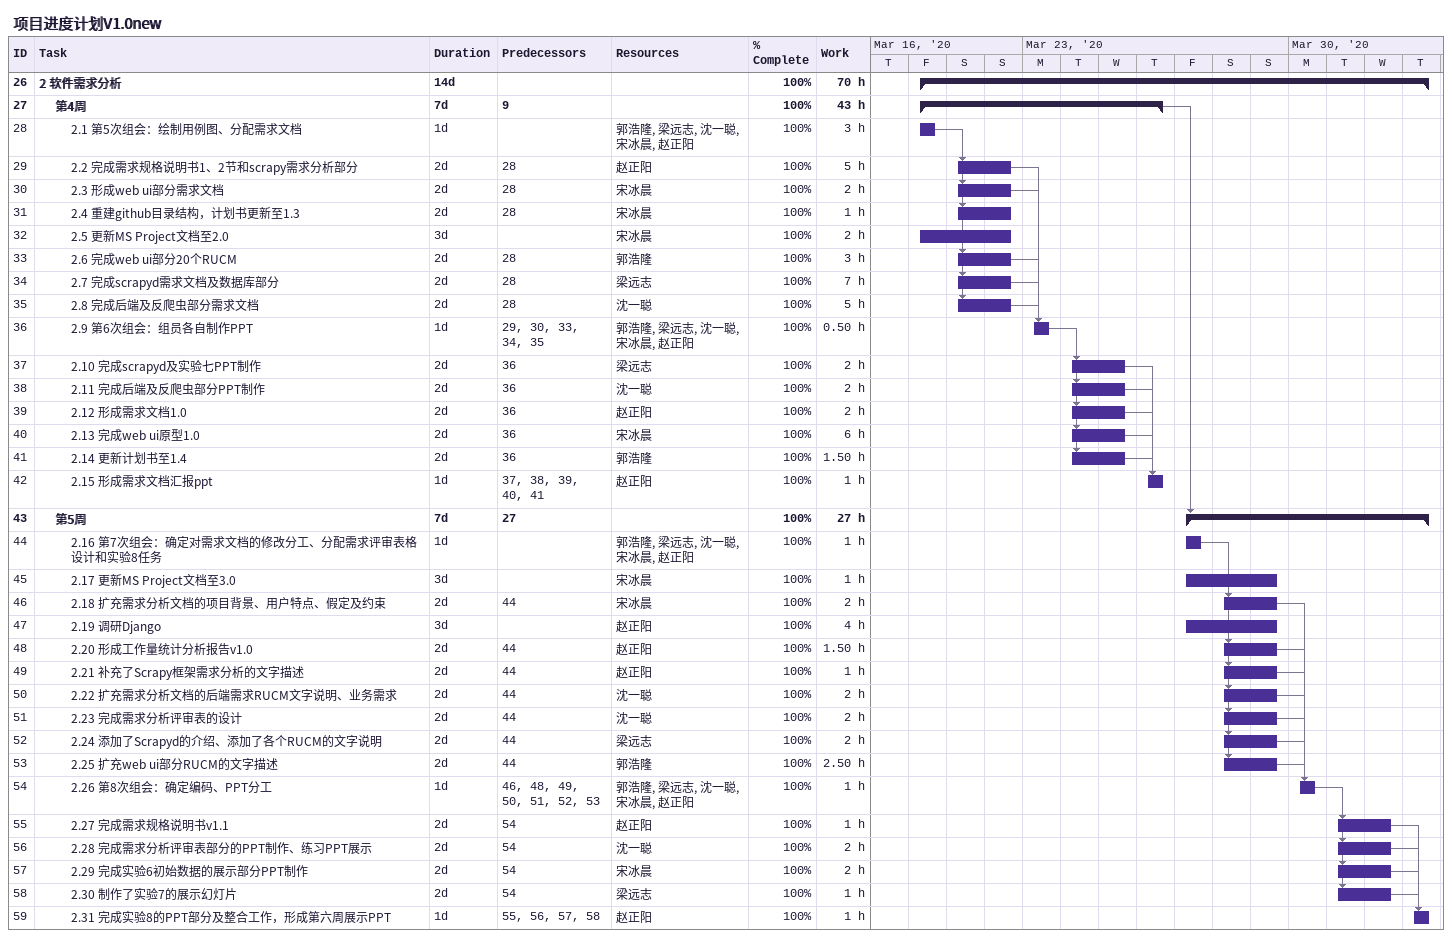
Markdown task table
项目进度计划V1.0new

| ID | Level | Task | Duration | Start | Finish | Predecessors | Resources | % complete | Work (h) |
|---|---|---|---|---|---|---|---|---|---|
| 26 | 1 | **2 软件需求分析** | 14d | 2020-03-20 | 2020-04-02 |  |  | 100 | 70 |
| 27 | 2 | **第4周** | 7d | 2020-03-20 | 2020-03-26 | 9 |  | 100 | 43 |
| 28 | 3 | 2.1 第5次组会：绘制用例图、分配需求文档 | 1d | 2020-03-20 | 2020-03-20 |  | 郭浩隆, 梁远志, 沈一聪, 宋冰晨, 赵正阳 | 100 | 3 |
| 29 | 3 | 2.2 完成需求规格说明书1、2节和scrapy需求分析部分 | 2d | 2020-03-21 | 2020-03-22 | 28 | 赵正阳 | 100 | 5 |
| 30 | 3 | 2.3 形成web ui部分需求文档 | 2d | 2020-03-21 | 2020-03-22 | 28 | 宋冰晨 | 100 | 2 |
| 31 | 3 | 2.4 重建github目录结构，计划书更新至1.3 | 2d | 2020-03-21 | 2020-03-22 | 28 | 宋冰晨 | 100 | 1 |
| 32 | 3 | 2.5 更新MS Project文档至2.0 | 3d | 2020-03-20 | 2020-03-22 |  | 宋冰晨 | 100 | 2 |
| 33 | 3 | 2.6 完成web ui部分20个RUCM | 2d | 2020-03-21 | 2020-03-22 | 28 | 郭浩隆 | 100 | 3 |
| 34 | 3 | 2.7 完成scrapyd需求文档及数据库部分 | 2d | 2020-03-21 | 2020-03-22 | 28 | 梁远志 | 100 | 7 |
| 35 | 3 | 2.8 完成后端及反爬虫部分需求文档 | 2d | 2020-03-21 | 2020-03-22 | 28 | 沈一聪 | 100 | 5 |
| 36 | 3 | 2.9 第6次组会：组员各自制作PPT | 1d | 2020-03-23 | 2020-03-23 | 29, 30, 33, 34, 35 | 郭浩隆, 梁远志, 沈一聪, 宋冰晨, 赵正阳 | 100 | 0.50 |
| 37 | 3 | 2.10 完成scrapyd及实验七PPT制作 | 2d | 2020-03-24 | 2020-03-25 | 36 | 梁远志 | 100 | 2 |
| 38 | 3 | 2.11 完成后端及反爬虫部分PPT制作 | 2d | 2020-03-24 | 2020-03-25 | 36 | 沈一聪 | 100 | 2 |
| 39 | 3 | 2.12 形成需求文档1.0 | 2d | 2020-03-24 | 2020-03-25 | 36 | 赵正阳 | 100 | 2 |
| 40 | 3 | 2.13 完成web ui原型1.0 | 2d | 2020-03-24 | 2020-03-25 | 36 | 宋冰晨 | 100 | 6 |
| 41 | 3 | 2.14 更新计划书至1.4 | 2d | 2020-03-24 | 2020-03-25 | 36 | 郭浩隆 | 100 | 1.50 |
| 42 | 3 | 2.15 形成需求文档汇报ppt | 1d | 2020-03-26 | 2020-03-26 | 37, 38, 39, 40, 41 | 赵正阳 | 100 | 1 |
| 43 | 2 | **第5周** | 7d | 2020-03-27 | 2020-04-02 | 27 |  | 100 | 27 |
| 44 | 3 | 2.16 第7次组会：确定对需求文档的修改分工、分配需求评审表格设计和实验8任务 | 1d | 2020-03-27 | 2020-03-27 |  | 郭浩隆, 梁远志, 沈一聪, 宋冰晨, 赵正阳 | 100 | 1 |
| 45 | 3 | 2.17 更新MS Project文档至3.0 | 3d | 2020-03-27 | 2020-03-29 |  | 宋冰晨 | 100 | 1 |
| 46 | 3 | 2.18 扩充需求分析文档的项目背景、用户特点、假定及约束 | 2d | 2020-03-28 | 2020-03-29 | 44 | 宋冰晨 | 100 | 2 |
| 47 | 3 | 2.19 调研Django | 3d | 2020-03-27 | 2020-03-29 |  | 赵正阳 | 100 | 4 |
| 48 | 3 | 2.20 形成工作量统计分析报告v1.0 | 2d | 2020-03-28 | 2020-03-29 | 44 | 赵正阳 | 100 | 1.50 |
| 49 | 3 | 2.21 补充了Scrapy框架需求分析的文字描述 | 2d | 2020-03-28 | 2020-03-29 | 44 | 赵正阳 | 100 | 1 |
| 50 | 3 | 2.22 扩充需求分析文档的后端需求RUCM文字说明、业务需求 | 2d | 2020-03-28 | 2020-03-29 | 44 | 沈一聪 | 100 | 2 |
| 51 | 3 | 2.23 完成需求分析评审表的设计 | 2d | 2020-03-28 | 2020-03-29 | 44 | 沈一聪 | 100 | 2 |
| 52 | 3 | 2.24 添加了Scrapyd的介绍、添加了各个RUCM的文字说明 | 2d | 2020-03-28 | 2020-03-29 | 44 | 梁远志 | 100 | 2 |
| 53 | 3 | 2.25 扩充web ui部分RUCM的文字描述 | 2d | 2020-03-28 | 2020-03-29 | 44 | 郭浩隆 | 100 | 2.50 |
| 54 | 3 | 2.26 第8次组会：确定编码、PPT分工 | 1d | 2020-03-30 | 2020-03-30 | 46, 48, 49, 50, 51, 52, 53 | 郭浩隆, 梁远志, 沈一聪, 宋冰晨, 赵正阳 | 100 | 1 |
| 55 | 3 | 2.27 完成需求规格说明书v1.1 | 2d | 2020-03-31 | 2020-04-01 | 54 | 赵正阳 | 100 | 1 |
| 56 | 3 | 2.28 完成需求分析评审表部分的PPT制作、练习PPT展示 | 2d | 2020-03-31 | 2020-04-01 | 54 | 沈一聪 | 100 | 2 |
| 57 | 3 | 2.29 完成实验6初始数据的展示部分PPT制作 | 2d | 2020-03-31 | 2020-04-01 | 54 | 宋冰晨 | 100 | 2 |
| 58 | 3 | 2.30 制作了实验7的展示幻灯片 | 2d | 2020-03-31 | 2020-04-01 | 54 | 梁远志 | 100 | 1 |
| 59 | 3 | 2.31 完成实验8的PPT部分及整合工作，形成第六周展示PPT | 1d | 2020-04-02 | 2020-04-02 | 55, 56, 57, 58 | 赵正阳 | 100 | 1 |
